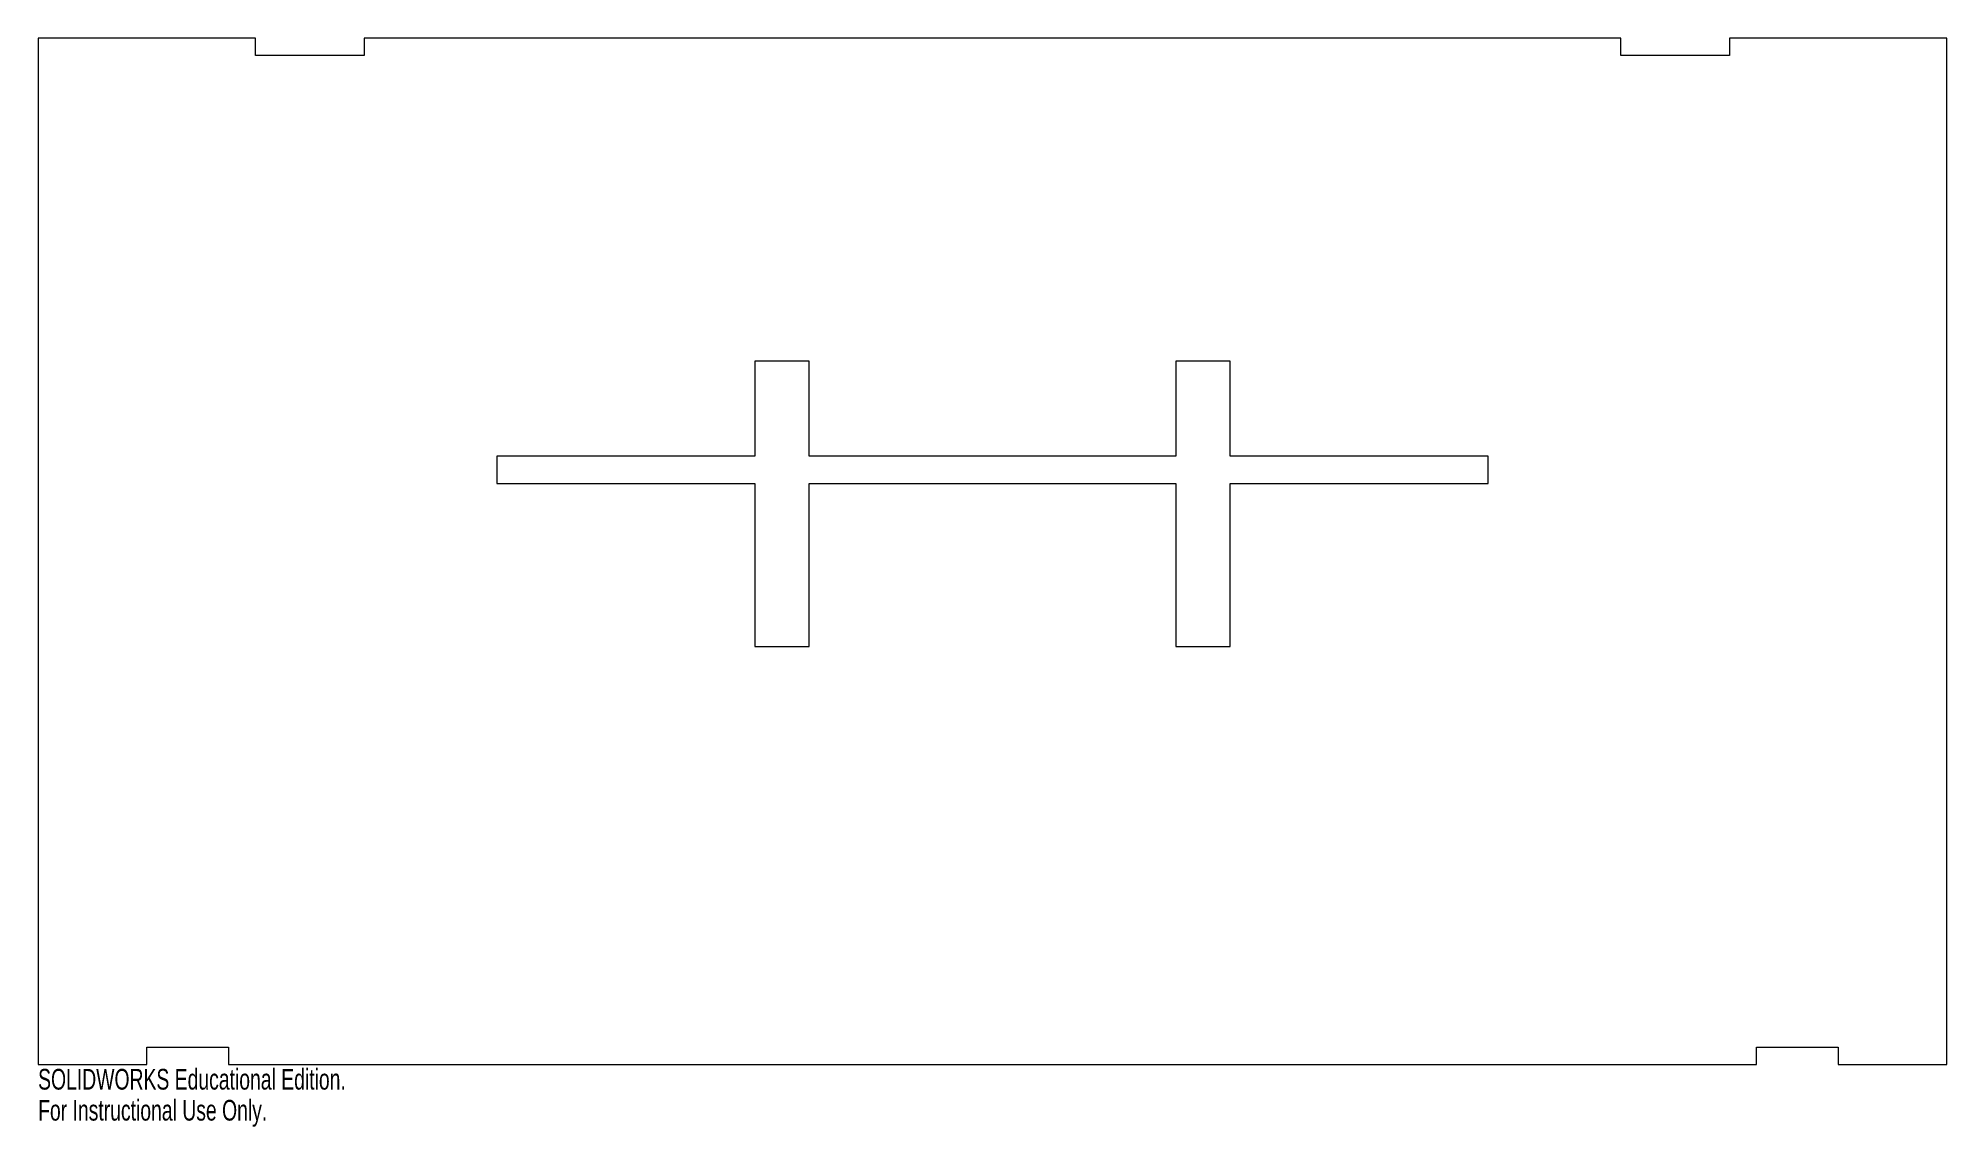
# Model space of a CAD drawing. Header units: inches. Extents: x -8.8 to 8.8, y -6.5 to 3.5.
import ezdxf

# ---------------------------------------------------------------- set-up
doc = ezdxf.new("R2010")
doc.units = ezdxf.units.IN
doc.header["$MEASUREMENT"] = 0
doc.styles.add('SLDTEXTSTYLE0', font='TXT', dxfattribs={"width": 0.7})

msp = doc.modelspace()

# ---------------------------------------------------------------- linework, layer by layer
at = {"color": 7, "linetype": 'Continuous', "lineweight": 15}
for p, q in [((-6.782, 3.53), (-8.783, 3.53)), ((-8.783, 3.53), (-8.783, -5.91)), ((-6.782, 3.37), (-6.782, 3.53)), ((5.782, 3.53), (-5.782, 3.53)), ((-5.782, 3.53), (-5.782, 3.37)), ((5.782, 3.37), (5.782, 3.53)), ((8.783, 3.53), (6.782, 3.53)), ((6.782, 3.53), (6.782, 3.37)), ((8.783, -5.91), (8.783, 3.53)), ((-5.782, 3.37), (-6.782, 3.37)), ((6.782, 3.37), (5.782, 3.37)), ((-2.188, 0.56), (-2.188, -0.315)), ((-1.688, 0.56), (-2.188, 0.56)), ((-1.688, -0.315), (-1.688, 0.56)), ((1.688, 0.56), (1.688, -0.315)), ((2.188, 0.56), (1.688, 0.56)), ((2.188, -0.315), (2.188, 0.56)), ((-4.562, -0.315), (-4.562, -0.565)), ((-2.188, -0.315), (-4.562, -0.315)), ((1.688, -0.315), (-1.688, -0.315)), ((4.562, -0.315), (2.188, -0.315)), ((4.562, -0.565), (4.562, -0.315)), ((-4.562, -0.565), (-2.188, -0.565)), ((-2.188, -0.565), (-2.188, -2.065)), ((-1.688, -2.065), (-1.688, -0.565)), ((-1.688, -0.565), (1.688, -0.565)), ((1.688, -0.565), (1.688, -2.065)), ((2.188, -0.565), (4.562, -0.565)), ((2.188, -2.065), (2.188, -0.565)), ((-2.188, -2.065), (-1.688, -2.065)), ((1.688, -2.065), (2.188, -2.065)), ((-7.782, -5.91), (-7.782, -5.75)), ((-7.782, -5.75), (-7.032, -5.75)), ((-7.032, -5.75), (-7.032, -5.91)), ((7.032, -5.91), (7.032, -5.75)), ((7.032, -5.75), (7.782, -5.75)), ((7.782, -5.75), (7.782, -5.91)), ((-8.783, -5.91), (-7.782, -5.91)), ((-7.032, -5.91), (7.032, -5.91)), ((7.782, -5.91), (8.783, -5.91))]:
    msp.add_line(p, q, dxfattribs=at)

# ---------------------------------------------------------------- texts
at = {"color": 7, "linetype": 'Continuous', "char_height": 0.1903, "attachment_point": 1, "style": 'SLDTEXTSTYLE0'}
for s, insert in [('SOLIDWORKS Educational Edition.', (-8.783, -5.951)), ('For Instructional Use Only.', (-8.783, -6.236))]:
    msp.add_mtext(s, dxfattribs=dict(at, insert=insert))

doc.saveas('drawing.dxf')
